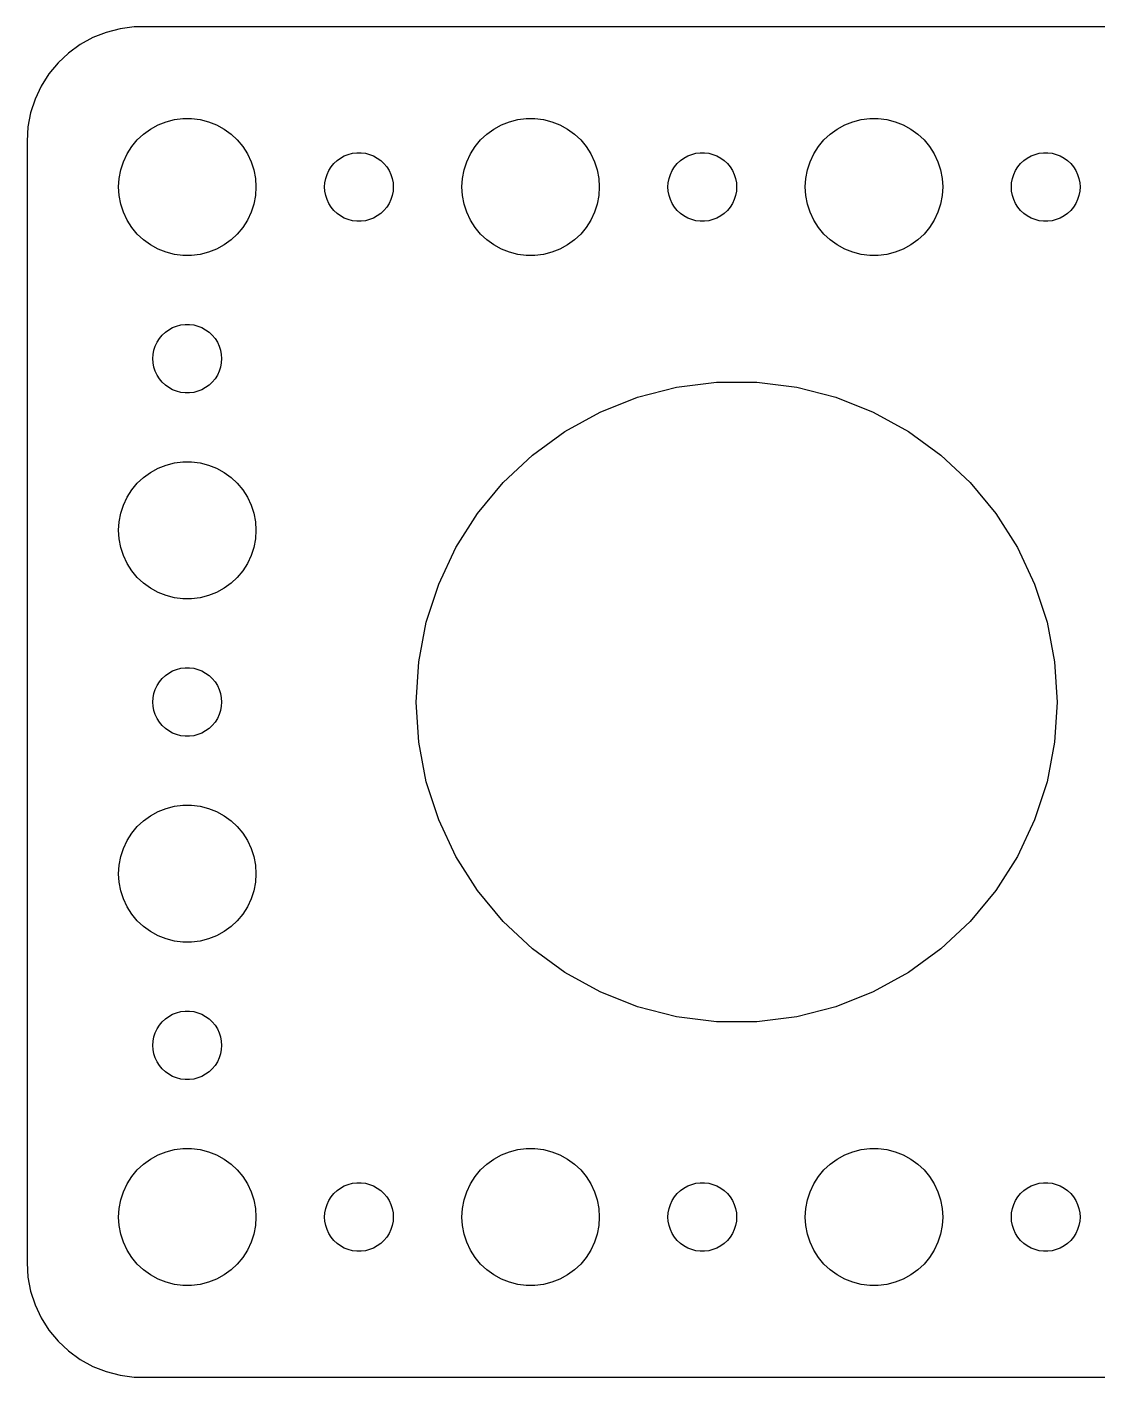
# Model space of a CAD drawing. Header units: metres. Extents: x -97 to 97, y 40 to 98.
# Drawn here: x -97 to -50.2, y 39.5 to 98.5 of the extents above; entities that cross this region are included whole.
import ezdxf

# ---------------------------------------------------------------- set-up
doc = ezdxf.new("R2010")
doc.units = ezdxf.units.M

msp = doc.modelspace()

# ---------------------------------------------------------------- linework, layer by layer
for p, q in [((-94.1289, 98.0241), (-94.6791, 97.7216)), ((-93.5451, 98.2553), (-94.1289, 98.0241)), ((-92.9369, 98.4114), (-93.5451, 98.2553)), ((-92.3139, 98.4901), (-92.9369, 98.4114)), ((92.3139, 98.4901), (-92.3139, 98.4901)), ((-95.1871, 97.3526), (-95.6448, 96.9227)), ((-94.6791, 97.7216), (-95.1871, 97.3526)), ((-95.6448, 96.9227), (-96.0451, 96.4389)), ((-96.0451, 96.4389), (-96.3815, 95.9088)), ((-96.3815, 95.9088), (-96.6489, 95.3406)), ((-96.6489, 95.3406), (-96.8429, 94.7434)), ((-96.8429, 94.7434), (-96.9606, 94.1267)), ((-90.927, 94.3532), (-90.5621, 94.4469)), ((-90.5621, 94.4469), (-90.1884, 94.4941)), ((-90.1884, 94.4941), (-89.8116, 94.4941)), ((-89.8116, 94.4941), (-89.4379, 94.4469)), ((-89.4379, 94.4469), (-89.073, 94.3532)), ((-75.927, 94.3532), (-75.5621, 94.4469)), ((-75.5621, 94.4469), (-75.1884, 94.4941)), ((-75.1884, 94.4941), (-74.8116, 94.4941)), ((-74.8116, 94.4941), (-74.4379, 94.4469)), ((-74.4379, 94.4469), (-74.073, 94.3532)), ((-60.927, 94.3532), (-60.5621, 94.4469)), ((-60.5621, 94.4469), (-60.1884, 94.4941)), ((-60.1884, 94.4941), (-59.8116, 94.4941)), ((-59.8116, 94.4941), (-59.4379, 94.4469)), ((-59.4379, 94.4469), (-59.0729, 94.3532)), ((-96.9606, 94.1267), (-97, 93.5)), ((-92.1869, 93.5536), (-91.9123, 93.8115)), ((-91.9123, 93.8115), (-91.6075, 94.033)), ((-91.6075, 94.033), (-91.2773, 94.2145)), ((-91.2773, 94.2145), (-90.927, 94.3532)), ((-89.073, 94.3532), (-88.7227, 94.2145)), ((-88.7227, 94.2145), (-88.3925, 94.033)), ((-88.3925, 94.033), (-88.0877, 93.8115)), ((-88.0877, 93.8115), (-87.8131, 93.5536)), ((-77.1869, 93.5536), (-76.9123, 93.8115)), ((-76.9123, 93.8115), (-76.6075, 94.033)), ((-76.6075, 94.033), (-76.2773, 94.2145)), ((-76.2773, 94.2145), (-75.927, 94.3532)), ((-74.073, 94.3532), (-73.7227, 94.2145)), ((-73.7227, 94.2145), (-73.3925, 94.033)), ((-73.3925, 94.033), (-73.0877, 93.8115)), ((-73.0877, 93.8115), (-72.8131, 93.5536)), ((-62.1869, 93.5536), (-61.9123, 93.8115)), ((-61.9123, 93.8115), (-61.6075, 94.033)), ((-61.6075, 94.033), (-61.2773, 94.2145)), ((-61.2773, 94.2145), (-60.927, 94.3532)), ((-59.0729, 94.3532), (-58.7227, 94.2145)), ((-58.7227, 94.2145), (-58.3925, 94.033)), ((-58.3925, 94.033), (-58.0877, 93.8115)), ((-58.0877, 93.8115), (-57.8131, 93.5536)), ((-97, 93.5), (-97, 44.5)), ((-92.6289, 92.9453), (-92.427, 93.2634)), ((-92.427, 93.2634), (-92.1869, 93.5536)), ((-87.8131, 93.5536), (-87.573, 93.2634)), ((-87.573, 93.2634), (-87.3711, 92.9453)), ((-77.6289, 92.9453), (-77.427, 93.2634)), ((-77.427, 93.2634), (-77.1869, 93.5536)), ((-72.8131, 93.5536), (-72.573, 93.2634)), ((-72.573, 93.2634), (-72.3711, 92.9453)), ((-62.6289, 92.9453), (-62.427, 93.2634)), ((-62.427, 93.2634), (-62.1869, 93.5536)), ((-57.8131, 93.5536), (-57.5729, 93.2634)), ((-57.5729, 93.2634), (-57.3711, 92.9453)), ((-92.9057, 92.2461), (-92.7893, 92.6044)), ((-92.7893, 92.6044), (-92.6289, 92.9453)), ((-87.3711, 92.9453), (-87.2107, 92.6044)), ((-87.2107, 92.6044), (-87.0943, 92.2461)), ((-83.5934, 92.5268), (-83.4561, 92.6558)), ((-83.4561, 92.6558), (-83.3037, 92.7665)), ((-83.3037, 92.7665), (-83.1387, 92.8572)), ((-83.1387, 92.8572), (-82.9635, 92.9266)), ((-82.9635, 92.9266), (-82.7811, 92.9734)), ((-82.7811, 92.9734), (-82.5942, 92.997)), ((-82.5942, 92.997), (-82.4058, 92.997)), ((-82.4058, 92.997), (-82.2189, 92.9734)), ((-82.2189, 92.9734), (-82.0365, 92.9266)), ((-82.0365, 92.9266), (-81.8613, 92.8572)), ((-81.8613, 92.8572), (-81.6963, 92.7665)), ((-81.6963, 92.7665), (-81.5439, 92.6558)), ((-81.5439, 92.6558), (-81.4065, 92.5268)), ((-77.9057, 92.2461), (-77.7893, 92.6044)), ((-77.7893, 92.6044), (-77.6289, 92.9453)), ((-72.3711, 92.9453), (-72.2107, 92.6044)), ((-72.2107, 92.6044), (-72.0943, 92.2461)), ((-68.5934, 92.5268), (-68.4561, 92.6558)), ((-68.4561, 92.6558), (-68.3037, 92.7665)), ((-68.3037, 92.7665), (-68.1387, 92.8572)), ((-68.1387, 92.8572), (-67.9635, 92.9266)), ((-67.9635, 92.9266), (-67.7811, 92.9734)), ((-67.7811, 92.9734), (-67.5942, 92.997)), ((-67.5942, 92.997), (-67.4058, 92.997)), ((-67.4058, 92.997), (-67.2189, 92.9734)), ((-67.2189, 92.9734), (-67.0365, 92.9266)), ((-67.0365, 92.9266), (-66.8613, 92.8572)), ((-66.8613, 92.8572), (-66.6963, 92.7665)), ((-66.6963, 92.7665), (-66.5439, 92.6558)), ((-66.5439, 92.6558), (-66.4065, 92.5268)), ((-62.9057, 92.2461), (-62.7893, 92.6044)), ((-62.7893, 92.6044), (-62.6289, 92.9453)), ((-57.3711, 92.9453), (-57.2107, 92.6044)), ((-57.2107, 92.6044), (-57.0942, 92.2461)), ((-53.5934, 92.5268), (-53.4561, 92.6558)), ((-53.4561, 92.6558), (-53.3037, 92.7665)), ((-53.3037, 92.7665), (-53.1387, 92.8572)), ((-53.1387, 92.8572), (-52.9635, 92.9266)), ((-52.9635, 92.9266), (-52.7811, 92.9734)), ((-52.7811, 92.9734), (-52.5942, 92.997)), ((-52.5942, 92.997), (-52.4058, 92.997)), ((-52.4058, 92.997), (-52.2189, 92.9734)), ((-52.2189, 92.9734), (-52.0365, 92.9266)), ((-52.0365, 92.9266), (-51.8613, 92.8572)), ((-51.8613, 92.8572), (-51.6963, 92.7665)), ((-51.6963, 92.7665), (-51.5439, 92.6558)), ((-51.5439, 92.6558), (-51.4065, 92.5268)), ((-92.9763, 91.876), (-92.9057, 92.2461)), ((-87.0943, 92.2461), (-87.0237, 91.876)), ((-83.9529, 91.873), (-83.8947, 92.0522)), ((-83.8947, 92.0522), (-83.8145, 92.2226)), ((-83.8145, 92.2226), (-83.7135, 92.3817)), ((-83.7135, 92.3817), (-83.5934, 92.5268)), ((-81.4065, 92.5268), (-81.2865, 92.3817)), ((-81.2865, 92.3817), (-81.1855, 92.2226)), ((-81.1855, 92.2226), (-81.1053, 92.0522)), ((-81.1053, 92.0522), (-81.0471, 91.873)), ((-77.9763, 91.876), (-77.9057, 92.2461)), ((-72.0943, 92.2461), (-72.0237, 91.876)), ((-68.9529, 91.873), (-68.8947, 92.0522)), ((-68.8947, 92.0522), (-68.8145, 92.2226)), ((-68.8145, 92.2226), (-68.7135, 92.3817)), ((-68.7135, 92.3817), (-68.5934, 92.5268)), ((-66.4065, 92.5268), (-66.2865, 92.3817)), ((-66.2865, 92.3817), (-66.1855, 92.2226)), ((-66.1855, 92.2226), (-66.1053, 92.0522)), ((-66.1053, 92.0522), (-66.0471, 91.873)), ((-62.9763, 91.876), (-62.9057, 92.2461)), ((-57.0942, 92.2461), (-57.0237, 91.876)), ((-53.9529, 91.873), (-53.8947, 92.0522)), ((-53.8947, 92.0522), (-53.8145, 92.2226)), ((-53.8145, 92.2226), (-53.7135, 92.3817)), ((-53.7135, 92.3817), (-53.5934, 92.5268)), ((-51.4065, 92.5268), (-51.2865, 92.3817)), ((-51.2865, 92.3817), (-51.1855, 92.2226)), ((-51.1855, 92.2226), (-51.1053, 92.0522)), ((-51.1053, 92.0522), (-51.0471, 91.873)), ((-93, 91.5), (-92.9763, 91.876)), ((-92.9763, 91.124), (-93, 91.5)), ((-87.0237, 91.876), (-87, 91.5)), ((-87, 91.5), (-87.0237, 91.124)), ((-84, 91.5), (-83.9882, 91.688)), ((-83.9882, 91.312), (-84, 91.5)), ((-83.9882, 91.688), (-83.9529, 91.873)), ((-81.0471, 91.873), (-81.0118, 91.688)), ((-81.0118, 91.688), (-81, 91.5)), ((-81, 91.5), (-81.0118, 91.312)), ((-78, 91.5), (-77.9763, 91.876)), ((-77.9763, 91.124), (-78, 91.5)), ((-72.0237, 91.876), (-72, 91.5)), ((-72, 91.5), (-72.0237, 91.124)), ((-69, 91.5), (-68.9882, 91.688)), ((-68.9882, 91.312), (-69, 91.5)), ((-68.9882, 91.688), (-68.9529, 91.873)), ((-66.0471, 91.873), (-66.0118, 91.688)), ((-66.0118, 91.688), (-66, 91.5)), ((-66, 91.5), (-66.0118, 91.312)), ((-63, 91.5), (-62.9763, 91.876)), ((-62.9763, 91.124), (-63, 91.5)), ((-57.0237, 91.876), (-57, 91.5)), ((-57, 91.5), (-57.0237, 91.124)), ((-54, 91.5), (-53.9882, 91.688)), ((-53.9882, 91.312), (-54, 91.5)), ((-53.9882, 91.688), (-53.9529, 91.873)), ((-51.0471, 91.873), (-51.0118, 91.688)), ((-51.0118, 91.688), (-51, 91.5)), ((-51, 91.5), (-51.0118, 91.312)), ((-92.9057, 90.7539), (-92.9763, 91.124)), ((-87.0237, 91.124), (-87.0943, 90.7539)), ((-83.9529, 91.127), (-83.9882, 91.312)), ((-83.8947, 90.9478), (-83.9529, 91.127)), ((-83.8145, 90.7774), (-83.8947, 90.9478)), ((-81.1053, 90.9478), (-81.1855, 90.7774)), ((-81.0471, 91.127), (-81.1053, 90.9478)), ((-81.0118, 91.312), (-81.0471, 91.127)), ((-77.9057, 90.7539), (-77.9763, 91.124)), ((-72.0237, 91.124), (-72.0943, 90.7539)), ((-68.9529, 91.127), (-68.9882, 91.312)), ((-68.8947, 90.9478), (-68.9529, 91.127)), ((-68.8145, 90.7774), (-68.8947, 90.9478)), ((-66.1053, 90.9478), (-66.1855, 90.7774)), ((-66.0471, 91.127), (-66.1053, 90.9478)), ((-66.0118, 91.312), (-66.0471, 91.127)), ((-62.9057, 90.7539), (-62.9763, 91.124)), ((-57.0237, 91.124), (-57.0942, 90.7539)), ((-53.9529, 91.127), (-53.9882, 91.312)), ((-53.8947, 90.9478), (-53.9529, 91.127)), ((-53.8145, 90.7774), (-53.8947, 90.9478)), ((-51.1053, 90.9478), (-51.1855, 90.7774)), ((-51.0471, 91.127), (-51.1053, 90.9478)), ((-51.0118, 91.312), (-51.0471, 91.127)), ((-92.7893, 90.3956), (-92.9057, 90.7539)), ((-92.6289, 90.0547), (-92.7893, 90.3956)), ((-87.2107, 90.3956), (-87.3711, 90.0547)), ((-87.0943, 90.7539), (-87.2107, 90.3956)), ((-83.7135, 90.6183), (-83.8145, 90.7774)), ((-83.5934, 90.4732), (-83.7135, 90.6183)), ((-83.4561, 90.3442), (-83.5934, 90.4732)), ((-83.3037, 90.2335), (-83.4561, 90.3442)), ((-81.5439, 90.3442), (-81.6963, 90.2335)), ((-81.4065, 90.4732), (-81.5439, 90.3442)), ((-81.2865, 90.6183), (-81.4065, 90.4732)), ((-81.1855, 90.7774), (-81.2865, 90.6183)), ((-77.7893, 90.3956), (-77.9057, 90.7539)), ((-77.6289, 90.0547), (-77.7893, 90.3956)), ((-72.2107, 90.3956), (-72.3711, 90.0547)), ((-72.0943, 90.7539), (-72.2107, 90.3956)), ((-68.7135, 90.6183), (-68.8145, 90.7774)), ((-68.5934, 90.4732), (-68.7135, 90.6183)), ((-68.4561, 90.3442), (-68.5934, 90.4732)), ((-68.3037, 90.2335), (-68.4561, 90.3442)), ((-66.5439, 90.3442), (-66.6963, 90.2335)), ((-66.4065, 90.4732), (-66.5439, 90.3442)), ((-66.2865, 90.6183), (-66.4065, 90.4732)), ((-66.1855, 90.7774), (-66.2865, 90.6183)), ((-62.7893, 90.3956), (-62.9057, 90.7539)), ((-62.6289, 90.0547), (-62.7893, 90.3956)), ((-57.2107, 90.3956), (-57.3711, 90.0547)), ((-57.0942, 90.7539), (-57.2107, 90.3956)), ((-53.7135, 90.6183), (-53.8145, 90.7774)), ((-53.5934, 90.4732), (-53.7135, 90.6183)), ((-53.4561, 90.3442), (-53.5934, 90.4732)), ((-53.3037, 90.2335), (-53.4561, 90.3442)), ((-51.5439, 90.3442), (-51.6963, 90.2335)), ((-51.4065, 90.4732), (-51.5439, 90.3442)), ((-51.2865, 90.6183), (-51.4065, 90.4732)), ((-51.1855, 90.7774), (-51.2865, 90.6183)), ((-92.427, 89.7366), (-92.6289, 90.0547)), ((-92.1869, 89.4464), (-92.427, 89.7366)), ((-87.573, 89.7366), (-87.8131, 89.4464)), ((-87.3711, 90.0547), (-87.573, 89.7366)), ((-83.1387, 90.1427), (-83.3037, 90.2335)), ((-82.9635, 90.0734), (-83.1387, 90.1427)), ((-82.7811, 90.0266), (-82.9635, 90.0734)), ((-82.5942, 90.003), (-82.7811, 90.0266)), ((-82.4058, 90.003), (-82.5942, 90.003)), ((-82.2189, 90.0266), (-82.4058, 90.003)), ((-82.0365, 90.0734), (-82.2189, 90.0266)), ((-81.8613, 90.1427), (-82.0365, 90.0734)), ((-81.6963, 90.2335), (-81.8613, 90.1427)), ((-77.427, 89.7366), (-77.6289, 90.0547)), ((-77.1869, 89.4464), (-77.427, 89.7366)), ((-72.573, 89.7366), (-72.8131, 89.4464)), ((-72.3711, 90.0547), (-72.573, 89.7366)), ((-68.1387, 90.1427), (-68.3037, 90.2335)), ((-67.9635, 90.0734), (-68.1387, 90.1427)), ((-67.7811, 90.0266), (-67.9635, 90.0734)), ((-67.5942, 90.003), (-67.7811, 90.0266)), ((-67.4058, 90.003), (-67.5942, 90.003)), ((-67.2189, 90.0266), (-67.4058, 90.003)), ((-67.0365, 90.0734), (-67.2189, 90.0266)), ((-66.8613, 90.1427), (-67.0365, 90.0734)), ((-66.6963, 90.2335), (-66.8613, 90.1427)), ((-62.427, 89.7366), (-62.6289, 90.0547)), ((-62.1869, 89.4464), (-62.427, 89.7366)), ((-57.5729, 89.7366), (-57.8131, 89.4464)), ((-57.3711, 90.0547), (-57.5729, 89.7366)), ((-53.1387, 90.1427), (-53.3037, 90.2335)), ((-52.9635, 90.0734), (-53.1387, 90.1427)), ((-52.7811, 90.0266), (-52.9635, 90.0734)), ((-52.5942, 90.003), (-52.7811, 90.0266)), ((-52.4058, 90.003), (-52.5942, 90.003)), ((-52.2189, 90.0266), (-52.4058, 90.003)), ((-52.0365, 90.0734), (-52.2189, 90.0266)), ((-51.8613, 90.1427), (-52.0365, 90.0734)), ((-51.6963, 90.2335), (-51.8613, 90.1427)), ((-91.9123, 89.1884), (-92.1869, 89.4464)), ((-91.6075, 88.967), (-91.9123, 89.1884)), ((-88.0877, 89.1884), (-88.3925, 88.967)), ((-87.8131, 89.4464), (-88.0877, 89.1884)), ((-76.9123, 89.1884), (-77.1869, 89.4464)), ((-76.6075, 88.967), (-76.9123, 89.1884)), ((-73.0877, 89.1884), (-73.3925, 88.967)), ((-72.8131, 89.4464), (-73.0877, 89.1884)), ((-61.9123, 89.1884), (-62.1869, 89.4464)), ((-61.6075, 88.967), (-61.9123, 89.1884)), ((-58.0877, 89.1884), (-58.3925, 88.967)), ((-57.8131, 89.4464), (-58.0877, 89.1884)), ((-91.2773, 88.7855), (-91.6075, 88.967)), ((-90.927, 88.6468), (-91.2773, 88.7855)), ((-90.5621, 88.5531), (-90.927, 88.6468)), ((-90.1884, 88.5059), (-90.5621, 88.5531)), ((-89.8116, 88.5059), (-90.1884, 88.5059)), ((-89.4379, 88.5531), (-89.8116, 88.5059)), ((-89.073, 88.6468), (-89.4379, 88.5531)), ((-88.7227, 88.7855), (-89.073, 88.6468)), ((-88.3925, 88.967), (-88.7227, 88.7855)), ((-76.2773, 88.7855), (-76.6075, 88.967)), ((-75.927, 88.6468), (-76.2773, 88.7855)), ((-75.5621, 88.5531), (-75.927, 88.6468)), ((-75.1884, 88.5059), (-75.5621, 88.5531)), ((-74.8116, 88.5059), (-75.1884, 88.5059)), ((-74.4379, 88.5531), (-74.8116, 88.5059)), ((-74.073, 88.6468), (-74.4379, 88.5531)), ((-73.7227, 88.7855), (-74.073, 88.6468)), ((-73.3925, 88.967), (-73.7227, 88.7855)), ((-61.2773, 88.7855), (-61.6075, 88.967)), ((-60.927, 88.6468), (-61.2773, 88.7855)), ((-60.5621, 88.5531), (-60.927, 88.6468)), ((-60.1884, 88.5059), (-60.5621, 88.5531)), ((-59.8116, 88.5059), (-60.1884, 88.5059)), ((-59.4379, 88.5531), (-59.8116, 88.5059)), ((-59.0729, 88.6468), (-59.4379, 88.5531)), ((-58.7227, 88.7855), (-59.0729, 88.6468)), ((-58.3925, 88.967), (-58.7227, 88.7855)), ((-91.2135, 84.8817), (-91.0934, 85.0268)), ((-91.0934, 85.0268), (-90.9561, 85.1558)), ((-90.9561, 85.1558), (-90.8037, 85.2665)), ((-90.8037, 85.2665), (-90.6387, 85.3572)), ((-90.6387, 85.3572), (-90.4635, 85.4266)), ((-90.4635, 85.4266), (-90.2811, 85.4734)), ((-90.2811, 85.4734), (-90.0942, 85.497)), ((-90.0942, 85.497), (-89.9058, 85.497)), ((-89.9058, 85.497), (-89.7189, 85.4734)), ((-89.7189, 85.4734), (-89.5365, 85.4266)), ((-89.5365, 85.4266), (-89.3613, 85.3572)), ((-89.3613, 85.3572), (-89.1963, 85.2665)), ((-89.1963, 85.2665), (-89.0439, 85.1558)), ((-89.0439, 85.1558), (-88.9065, 85.0268)), ((-88.9065, 85.0268), (-88.7865, 84.8817)), ((-91.4882, 84.188), (-91.4529, 84.373)), ((-91.4529, 84.373), (-91.3947, 84.5522)), ((-91.3947, 84.5522), (-91.3145, 84.7226)), ((-91.3145, 84.7226), (-91.2135, 84.8817)), ((-88.7865, 84.8817), (-88.6855, 84.7226)), ((-88.6855, 84.7226), (-88.6053, 84.5522)), ((-88.6053, 84.5522), (-88.5471, 84.373)), ((-88.5471, 84.373), (-88.5118, 84.188)), ((-91.5, 84), (-91.4882, 84.188)), ((-91.4882, 83.812), (-91.5, 84)), ((-91.4529, 83.627), (-91.4882, 83.812)), ((-88.5118, 83.812), (-88.5471, 83.627)), ((-88.5118, 84.188), (-88.5, 84)), ((-88.5, 84), (-88.5118, 83.812)), ((-91.3947, 83.4478), (-91.4529, 83.627)), ((-91.3145, 83.2774), (-91.3947, 83.4478)), ((-91.2135, 83.1183), (-91.3145, 83.2774)), ((-88.6855, 83.2774), (-88.7865, 83.1183)), ((-88.6053, 83.4478), (-88.6855, 83.2774)), ((-88.5471, 83.627), (-88.6053, 83.4478)), ((-91.0934, 82.9732), (-91.2135, 83.1183)), ((-90.9561, 82.8442), (-91.0934, 82.9732)), ((-90.8037, 82.7335), (-90.9561, 82.8442)), ((-90.6387, 82.6427), (-90.8037, 82.7335)), ((-90.4635, 82.5734), (-90.6387, 82.6427)), ((-90.2811, 82.5266), (-90.4635, 82.5734)), ((-89.5365, 82.5734), (-89.7189, 82.5266)), ((-89.3613, 82.6427), (-89.5365, 82.5734)), ((-89.1963, 82.7335), (-89.3613, 82.6427)), ((-89.0439, 82.8442), (-89.1963, 82.7335)), ((-88.9065, 82.9732), (-89.0439, 82.8442)), ((-88.7865, 83.1183), (-88.9065, 82.9732)), ((-70.3262, 82.3148), (-68.6233, 82.752)), ((-68.6233, 82.752), (-66.8791, 82.9724)), ((-66.8791, 82.9724), (-65.1209, 82.9724)), ((-65.1209, 82.9724), (-63.3767, 82.752)), ((-63.3767, 82.752), (-61.6738, 82.3148)), ((-90.0942, 82.5029), (-90.2811, 82.5266)), ((-89.9058, 82.5029), (-90.0942, 82.5029)), ((-89.7189, 82.5266), (-89.9058, 82.5029)), ((-71.9609, 81.6676), (-70.3262, 82.3148)), ((-61.6738, 82.3148), (-60.0391, 81.6676)), ((-73.5016, 80.8206), (-71.9609, 81.6676)), ((-60.0391, 81.6676), (-58.4984, 80.8206)), ((-74.9239, 79.7872), (-73.5016, 80.8206)), ((-58.4984, 80.8206), (-57.0761, 79.7872)), ((-76.2056, 78.5836), (-74.9239, 79.7872)), ((-57.0761, 79.7872), (-55.7944, 78.5836)), ((-91.6075, 79.033), (-91.2773, 79.2145)), ((-91.2773, 79.2145), (-90.927, 79.3532)), ((-90.927, 79.3532), (-90.5621, 79.4469)), ((-90.5621, 79.4469), (-90.1884, 79.4941)), ((-90.1884, 79.4941), (-89.8116, 79.4941)), ((-89.8116, 79.4941), (-89.4379, 79.4469)), ((-89.4379, 79.4469), (-89.073, 79.3532)), ((-89.073, 79.3532), (-88.7227, 79.2145)), ((-88.7227, 79.2145), (-88.3925, 79.033)), ((-92.427, 78.2634), (-92.1869, 78.5536)), ((-92.1869, 78.5536), (-91.9123, 78.8115)), ((-91.9123, 78.8115), (-91.6075, 79.033)), ((-88.3925, 79.033), (-88.0877, 78.8115)), ((-88.0877, 78.8115), (-87.8131, 78.5536)), ((-87.8131, 78.5536), (-87.573, 78.2634)), ((-77.3262, 77.229), (-76.2056, 78.5836)), ((-55.7944, 78.5836), (-54.6738, 77.229)), ((-92.7893, 77.6044), (-92.6289, 77.9453)), ((-92.6289, 77.9453), (-92.427, 78.2634)), ((-87.573, 78.2634), (-87.3711, 77.9453)), ((-87.3711, 77.9453), (-87.2107, 77.6044)), ((-92.9057, 77.2461), (-92.7893, 77.6044)), ((-87.2107, 77.6044), (-87.0943, 77.2461)), ((-93, 76.5), (-92.9763, 76.876)), ((-92.9763, 76.876), (-92.9057, 77.2461)), ((-87.0943, 77.2461), (-87.0237, 76.876)), ((-87.0237, 76.876), (-87, 76.5)), ((-78.2683, 75.7445), (-77.3262, 77.229)), ((-54.6738, 77.229), (-53.7317, 75.7445)), ((-92.9763, 76.124), (-93, 76.5)), ((-92.9057, 75.7539), (-92.9763, 76.124)), ((-87.0237, 76.124), (-87.0943, 75.7539)), ((-87, 76.5), (-87.0237, 76.124)), ((-92.7893, 75.3956), (-92.9057, 75.7539)), ((-87.0943, 75.7539), (-87.2107, 75.3956)), ((-79.0169, 74.1537), (-78.2683, 75.7445)), ((-53.7317, 75.7445), (-52.9831, 74.1537)), ((-92.6289, 75.0547), (-92.7893, 75.3956)), ((-92.427, 74.7366), (-92.6289, 75.0547)), ((-87.3711, 75.0547), (-87.573, 74.7366)), ((-87.2107, 75.3956), (-87.3711, 75.0547)), ((-92.1869, 74.4464), (-92.427, 74.7366)), ((-91.9123, 74.1884), (-92.1869, 74.4464)), ((-87.8131, 74.4464), (-88.0877, 74.1884)), ((-87.573, 74.7366), (-87.8131, 74.4464)), ((-91.6075, 73.967), (-91.9123, 74.1884)), ((-91.2773, 73.7855), (-91.6075, 73.967)), ((-90.927, 73.6468), (-91.2773, 73.7855)), ((-88.7227, 73.7855), (-89.073, 73.6468)), ((-88.3925, 73.967), (-88.7227, 73.7855)), ((-88.0877, 74.1884), (-88.3925, 73.967)), ((-79.5602, 72.4816), (-79.0169, 74.1537)), ((-52.9831, 74.1537), (-52.4398, 72.4816)), ((-90.5621, 73.5531), (-90.927, 73.6468)), ((-90.1884, 73.5059), (-90.5621, 73.5531)), ((-89.8116, 73.5059), (-90.1884, 73.5059)), ((-89.4379, 73.5531), (-89.8116, 73.5059)), ((-89.073, 73.6468), (-89.4379, 73.5531)), ((-79.8896, 70.7547), (-79.5602, 72.4816)), ((-52.4398, 72.4816), (-52.1104, 70.7547)), ((-90.9561, 70.1558), (-90.8037, 70.2665)), ((-90.8037, 70.2665), (-90.6387, 70.3572)), ((-90.6387, 70.3572), (-90.4635, 70.4266)), ((-90.4635, 70.4266), (-90.2811, 70.4734)), ((-90.2811, 70.4734), (-90.0942, 70.497)), ((-90.0942, 70.497), (-89.9058, 70.497)), ((-89.9058, 70.497), (-89.7189, 70.4734)), ((-89.7189, 70.4734), (-89.5365, 70.4266)), ((-89.5365, 70.4266), (-89.3613, 70.3572)), ((-89.3613, 70.3572), (-89.1963, 70.2665)), ((-89.1963, 70.2665), (-89.0439, 70.1558)), ((-80, 69), (-79.8896, 70.7547)), ((-52.1104, 70.7547), (-52, 69)), ((-91.3947, 69.5522), (-91.3145, 69.7226)), ((-91.3145, 69.7226), (-91.2135, 69.8817)), ((-91.2135, 69.8817), (-91.0934, 70.0268)), ((-91.0934, 70.0268), (-90.9561, 70.1558)), ((-89.0439, 70.1558), (-88.9065, 70.0268)), ((-88.9065, 70.0268), (-88.7865, 69.8817)), ((-88.7865, 69.8817), (-88.6855, 69.7226)), ((-88.6855, 69.7226), (-88.6053, 69.5522)), ((-91.5, 69), (-91.4882, 69.188)), ((-91.4882, 69.188), (-91.4529, 69.373)), ((-91.4529, 69.373), (-91.3947, 69.5522)), ((-88.6053, 69.5522), (-88.5471, 69.373)), ((-88.5471, 69.373), (-88.5118, 69.188)), ((-88.5118, 69.188), (-88.5, 69)), ((-91.4882, 68.812), (-91.5, 69)), ((-91.4529, 68.627), (-91.4882, 68.812)), ((-91.3947, 68.4478), (-91.4529, 68.627)), ((-91.3145, 68.2774), (-91.3947, 68.4478)), ((-88.6053, 68.4478), (-88.6855, 68.2774)), ((-88.5471, 68.627), (-88.6053, 68.4478)), ((-88.5118, 68.812), (-88.5471, 68.627)), ((-88.5, 69), (-88.5118, 68.812)), ((-79.8896, 67.2453), (-80, 69)), ((-52, 69), (-52.1104, 67.2453)), ((-91.2135, 68.1183), (-91.3145, 68.2774)), ((-91.0934, 67.9732), (-91.2135, 68.1183)), ((-90.9561, 67.8442), (-91.0934, 67.9732)), ((-90.8037, 67.7335), (-90.9561, 67.8442)), ((-89.0439, 67.8442), (-89.1963, 67.7335)), ((-88.9065, 67.9732), (-89.0439, 67.8442)), ((-88.7865, 68.1183), (-88.9065, 67.9732)), ((-88.6855, 68.2774), (-88.7865, 68.1183)), ((-90.6387, 67.6428), (-90.8037, 67.7335)), ((-90.4635, 67.5734), (-90.6387, 67.6428)), ((-90.2811, 67.5266), (-90.4635, 67.5734)), ((-90.0942, 67.503), (-90.2811, 67.5266)), ((-89.9058, 67.503), (-90.0942, 67.503)), ((-89.7189, 67.5266), (-89.9058, 67.503)), ((-89.5365, 67.5734), (-89.7189, 67.5266)), ((-89.3613, 67.6428), (-89.5365, 67.5734)), ((-89.1963, 67.7335), (-89.3613, 67.6428)), ((-79.5602, 65.5184), (-79.8896, 67.2453)), ((-52.1104, 67.2453), (-52.4398, 65.5184)), ((-79.0169, 63.8463), (-79.5602, 65.5184)), ((-52.4398, 65.5184), (-52.9831, 63.8463)), ((-91.2773, 64.2145), (-90.927, 64.3532)), ((-90.927, 64.3532), (-90.5621, 64.4469)), ((-90.5621, 64.4469), (-90.1884, 64.4941)), ((-90.1884, 64.4941), (-89.8116, 64.4941)), ((-89.8116, 64.4941), (-89.4379, 64.4469)), ((-89.4379, 64.4469), (-89.073, 64.3532)), ((-89.073, 64.3532), (-88.7227, 64.2145)), ((-92.1869, 63.5536), (-91.9123, 63.8116)), ((-91.9123, 63.8116), (-91.6075, 64.033)), ((-91.6075, 64.033), (-91.2773, 64.2145)), ((-88.7227, 64.2145), (-88.3925, 64.033)), ((-88.3925, 64.033), (-88.0877, 63.8116)), ((-88.0877, 63.8116), (-87.8131, 63.5536)), ((-78.2683, 62.2555), (-79.0169, 63.8463)), ((-52.9831, 63.8463), (-53.7317, 62.2555)), ((-92.6289, 62.9453), (-92.427, 63.2634)), ((-92.427, 63.2634), (-92.1869, 63.5536)), ((-87.8131, 63.5536), (-87.573, 63.2634)), ((-87.573, 63.2634), (-87.3711, 62.9453)), ((-92.9057, 62.2461), (-92.7893, 62.6044)), ((-92.7893, 62.6044), (-92.6289, 62.9453)), ((-87.3711, 62.9453), (-87.2107, 62.6044)), ((-87.2107, 62.6044), (-87.0943, 62.2461)), ((-92.9763, 61.876), (-92.9057, 62.2461)), ((-87.0943, 62.2461), (-87.0237, 61.876)), ((-77.3262, 60.771), (-78.2683, 62.2555)), ((-53.7317, 62.2555), (-54.6738, 60.771)), ((-93, 61.5), (-92.9763, 61.876)), ((-92.9763, 61.124), (-93, 61.5)), ((-87.0237, 61.876), (-87, 61.5)), ((-87, 61.5), (-87.0237, 61.124)), ((-92.9057, 60.7539), (-92.9763, 61.124)), ((-92.7893, 60.3956), (-92.9057, 60.7539)), ((-87.0943, 60.7539), (-87.2107, 60.3956)), ((-87.0237, 61.124), (-87.0943, 60.7539)), ((-76.2056, 59.4164), (-77.3262, 60.771)), ((-54.6738, 60.771), (-55.7944, 59.4164)), ((-92.6289, 60.0547), (-92.7893, 60.3956)), ((-87.2107, 60.3956), (-87.3711, 60.0547)), ((-92.427, 59.7366), (-92.6289, 60.0547)), ((-92.1869, 59.4464), (-92.427, 59.7366)), ((-87.573, 59.7366), (-87.8131, 59.4464)), ((-87.3711, 60.0547), (-87.573, 59.7366)), ((-91.9123, 59.1885), (-92.1869, 59.4464)), ((-91.6075, 58.967), (-91.9123, 59.1885)), ((-88.0877, 59.1885), (-88.3925, 58.967)), ((-87.8131, 59.4464), (-88.0877, 59.1885)), ((-74.9239, 58.2128), (-76.2056, 59.4164)), ((-55.7944, 59.4164), (-57.0761, 58.2128)), ((-91.2773, 58.7855), (-91.6075, 58.967)), ((-90.927, 58.6468), (-91.2773, 58.7855)), ((-90.5621, 58.5531), (-90.927, 58.6468)), ((-90.1884, 58.5059), (-90.5621, 58.5531)), ((-89.8116, 58.5059), (-90.1884, 58.5059)), ((-89.4379, 58.5531), (-89.8116, 58.5059)), ((-89.073, 58.6468), (-89.4379, 58.5531)), ((-88.7227, 58.7855), (-89.073, 58.6468)), ((-88.3925, 58.967), (-88.7227, 58.7855)), ((-73.5016, 57.1794), (-74.9239, 58.2128)), ((-57.0761, 58.2128), (-58.4984, 57.1794)), ((-71.9609, 56.3324), (-73.5016, 57.1794)), ((-58.4984, 57.1794), (-60.0391, 56.3324)), ((-70.3262, 55.6852), (-71.9609, 56.3324)), ((-60.0391, 56.3324), (-61.6738, 55.6852)), ((-90.4635, 55.4266), (-90.2811, 55.4734)), ((-90.2811, 55.4734), (-90.0942, 55.4971)), ((-90.0942, 55.4971), (-89.9058, 55.4971)), ((-89.9058, 55.4971), (-89.7189, 55.4734)), ((-89.7189, 55.4734), (-89.5365, 55.4266)), ((-68.6233, 55.248), (-70.3262, 55.6852)), ((-61.6738, 55.6852), (-63.3767, 55.248)), ((-91.3145, 54.7226), (-91.2135, 54.8817)), ((-91.2135, 54.8817), (-91.0934, 55.0268)), ((-91.0934, 55.0268), (-90.9561, 55.1558)), ((-90.9561, 55.1558), (-90.8037, 55.2665)), ((-90.8037, 55.2665), (-90.6387, 55.3573)), ((-90.6387, 55.3573), (-90.4635, 55.4266)), ((-89.5365, 55.4266), (-89.3613, 55.3573)), ((-89.3613, 55.3573), (-89.1963, 55.2665)), ((-89.1963, 55.2665), (-89.0439, 55.1558)), ((-89.0439, 55.1558), (-88.9065, 55.0268)), ((-88.9065, 55.0268), (-88.7865, 54.8817)), ((-88.7865, 54.8817), (-88.6855, 54.7226)), ((-66.8791, 55.0276), (-68.6233, 55.248)), ((-65.1209, 55.0276), (-66.8791, 55.0276)), ((-63.3767, 55.248), (-65.1209, 55.0276)), ((-91.4882, 54.188), (-91.4529, 54.373)), ((-91.4529, 54.373), (-91.3947, 54.5522)), ((-91.3947, 54.5522), (-91.3145, 54.7226)), ((-88.6855, 54.7226), (-88.6053, 54.5522)), ((-88.6053, 54.5522), (-88.5471, 54.373)), ((-88.5471, 54.373), (-88.5118, 54.188)), ((-91.5, 54), (-91.4882, 54.188)), ((-91.4882, 53.812), (-91.5, 54)), ((-91.4529, 53.627), (-91.4882, 53.812)), ((-88.5118, 53.812), (-88.5471, 53.627)), ((-88.5118, 54.188), (-88.5, 54)), ((-88.5, 54), (-88.5118, 53.812)), ((-91.3947, 53.4478), (-91.4529, 53.627)), ((-91.3145, 53.2774), (-91.3947, 53.4478)), ((-91.2135, 53.1183), (-91.3145, 53.2774)), ((-91.0934, 52.9732), (-91.2135, 53.1183)), ((-88.7865, 53.1183), (-88.9065, 52.9732)), ((-88.6855, 53.2774), (-88.7865, 53.1183)), ((-88.6053, 53.4478), (-88.6855, 53.2774)), ((-88.5471, 53.627), (-88.6053, 53.4478)), ((-90.9561, 52.8442), (-91.0934, 52.9732)), ((-90.8037, 52.7335), (-90.9561, 52.8442)), ((-90.6387, 52.6428), (-90.8037, 52.7335)), ((-90.4635, 52.5734), (-90.6387, 52.6428)), ((-90.2811, 52.5266), (-90.4635, 52.5734)), ((-90.0942, 52.503), (-90.2811, 52.5266)), ((-89.9058, 52.503), (-90.0942, 52.503)), ((-89.7189, 52.5266), (-89.9058, 52.503)), ((-89.5365, 52.5734), (-89.7189, 52.5266)), ((-89.3613, 52.6428), (-89.5365, 52.5734)), ((-89.1963, 52.7335), (-89.3613, 52.6428)), ((-89.0439, 52.8442), (-89.1963, 52.7335)), ((-88.9065, 52.9732), (-89.0439, 52.8442)), ((-91.9123, 48.8116), (-91.6075, 49.033)), ((-91.6075, 49.033), (-91.2773, 49.2145)), ((-91.2773, 49.2145), (-90.927, 49.3532)), ((-90.927, 49.3532), (-90.5621, 49.4469)), ((-90.5621, 49.4469), (-90.1884, 49.4941)), ((-90.1884, 49.4941), (-89.8116, 49.4941)), ((-89.8116, 49.4941), (-89.4379, 49.4469)), ((-89.4379, 49.4469), (-89.073, 49.3532)), ((-89.073, 49.3532), (-88.7227, 49.2145)), ((-88.7227, 49.2145), (-88.3925, 49.033)), ((-88.3925, 49.033), (-88.0877, 48.8116)), ((-76.9123, 48.8116), (-76.6075, 49.033)), ((-76.6075, 49.033), (-76.2773, 49.2145)), ((-76.2773, 49.2145), (-75.927, 49.3532)), ((-75.927, 49.3532), (-75.5621, 49.4469)), ((-75.5621, 49.4469), (-75.1884, 49.4941)), ((-75.1884, 49.4941), (-74.8116, 49.4941)), ((-74.8116, 49.4941), (-74.4379, 49.4469)), ((-74.4379, 49.4469), (-74.073, 49.3532)), ((-74.073, 49.3532), (-73.7227, 49.2145)), ((-73.7227, 49.2145), (-73.3925, 49.033)), ((-73.3925, 49.033), (-73.0877, 48.8116)), ((-61.9123, 48.8116), (-61.6075, 49.033)), ((-61.6075, 49.033), (-61.2773, 49.2145)), ((-61.2773, 49.2145), (-60.927, 49.3532)), ((-60.927, 49.3532), (-60.5621, 49.4469)), ((-60.5621, 49.4469), (-60.1884, 49.4941)), ((-60.1884, 49.4941), (-59.8116, 49.4941)), ((-59.8116, 49.4941), (-59.4379, 49.4469)), ((-59.4379, 49.4469), (-59.0729, 49.3532)), ((-59.0729, 49.3532), (-58.7227, 49.2145)), ((-58.7227, 49.2145), (-58.3925, 49.033)), ((-58.3925, 49.033), (-58.0877, 48.8116)), ((-92.427, 48.2634), (-92.1869, 48.5536)), ((-92.1869, 48.5536), (-91.9123, 48.8116)), ((-88.0877, 48.8116), (-87.8131, 48.5536)), ((-87.8131, 48.5536), (-87.573, 48.2634)), ((-77.427, 48.2634), (-77.1869, 48.5536)), ((-77.1869, 48.5536), (-76.9123, 48.8116)), ((-73.0877, 48.8116), (-72.8131, 48.5536)), ((-72.8131, 48.5536), (-72.573, 48.2634)), ((-62.427, 48.2634), (-62.1869, 48.5536)), ((-62.1869, 48.5536), (-61.9123, 48.8116)), ((-58.0877, 48.8116), (-57.8131, 48.5536)), ((-57.8131, 48.5536), (-57.5729, 48.2634)), ((-92.7893, 47.6044), (-92.6289, 47.9453)), ((-92.6289, 47.9453), (-92.427, 48.2634)), ((-87.573, 48.2634), (-87.3711, 47.9453)), ((-87.3711, 47.9453), (-87.2107, 47.6044)), ((-83.3037, 47.7665), (-83.1387, 47.8573)), ((-83.1387, 47.8573), (-82.9635, 47.9266)), ((-82.9635, 47.9266), (-82.7811, 47.9734)), ((-82.7811, 47.9734), (-82.5942, 47.997)), ((-82.5942, 47.997), (-82.4058, 47.997)), ((-82.4058, 47.997), (-82.2189, 47.9734)), ((-82.2189, 47.9734), (-82.0365, 47.9266)), ((-82.0365, 47.9266), (-81.8613, 47.8573)), ((-81.8613, 47.8573), (-81.6963, 47.7665)), ((-77.7893, 47.6044), (-77.6289, 47.9453)), ((-77.6289, 47.9453), (-77.427, 48.2634)), ((-72.573, 48.2634), (-72.3711, 47.9453)), ((-72.3711, 47.9453), (-72.2107, 47.6044)), ((-68.3037, 47.7665), (-68.1387, 47.8573)), ((-68.1387, 47.8573), (-67.9635, 47.9266)), ((-67.9635, 47.9266), (-67.7811, 47.9734)), ((-67.7811, 47.9734), (-67.5942, 47.997)), ((-67.5942, 47.997), (-67.4058, 47.997)), ((-67.4058, 47.997), (-67.2189, 47.9734)), ((-67.2189, 47.9734), (-67.0365, 47.9266)), ((-67.0365, 47.9266), (-66.8613, 47.8573)), ((-66.8613, 47.8573), (-66.6963, 47.7665)), ((-62.7893, 47.6044), (-62.6289, 47.9453)), ((-62.6289, 47.9453), (-62.427, 48.2634)), ((-57.5729, 48.2634), (-57.3711, 47.9453)), ((-57.3711, 47.9453), (-57.2107, 47.6044)), ((-53.3037, 47.7665), (-53.1387, 47.8573)), ((-53.1387, 47.8573), (-52.9635, 47.9266)), ((-52.9635, 47.9266), (-52.7811, 47.9734)), ((-52.7811, 47.9734), (-52.5942, 47.997)), ((-52.5942, 47.997), (-52.4058, 47.997)), ((-52.4058, 47.997), (-52.2189, 47.9734)), ((-52.2189, 47.9734), (-52.0365, 47.9266)), ((-52.0365, 47.9266), (-51.8613, 47.8573)), ((-51.8613, 47.8573), (-51.6963, 47.7665)), ((-92.9763, 46.876), (-92.9057, 47.2461)), ((-92.9057, 47.2461), (-92.7893, 47.6044)), ((-87.2107, 47.6044), (-87.0943, 47.2461)), ((-87.0943, 47.2461), (-87.0237, 46.876)), ((-83.8947, 47.0522), (-83.8145, 47.2226)), ((-83.8145, 47.2226), (-83.7135, 47.3817)), ((-83.7135, 47.3817), (-83.5934, 47.5268)), ((-83.5934, 47.5268), (-83.4561, 47.6558)), ((-83.4561, 47.6558), (-83.3037, 47.7665)), ((-81.6963, 47.7665), (-81.5439, 47.6558)), ((-81.5439, 47.6558), (-81.4065, 47.5268)), ((-81.4065, 47.5268), (-81.2865, 47.3817)), ((-81.2865, 47.3817), (-81.1855, 47.2226)), ((-81.1855, 47.2226), (-81.1053, 47.0522)), ((-77.9763, 46.876), (-77.9057, 47.2461)), ((-77.9057, 47.2461), (-77.7893, 47.6044)), ((-72.2107, 47.6044), (-72.0943, 47.2461)), ((-72.0943, 47.2461), (-72.0237, 46.876)), ((-68.8947, 47.0522), (-68.8145, 47.2226)), ((-68.8145, 47.2226), (-68.7135, 47.3817)), ((-68.7135, 47.3817), (-68.5934, 47.5268)), ((-68.5934, 47.5268), (-68.4561, 47.6558)), ((-68.4561, 47.6558), (-68.3037, 47.7665)), ((-66.6963, 47.7665), (-66.5439, 47.6558)), ((-66.5439, 47.6558), (-66.4065, 47.5268)), ((-66.4065, 47.5268), (-66.2865, 47.3817)), ((-66.2865, 47.3817), (-66.1855, 47.2226)), ((-66.1855, 47.2226), (-66.1053, 47.0522)), ((-62.9763, 46.876), (-62.9057, 47.2461)), ((-62.9057, 47.2461), (-62.7893, 47.6044)), ((-57.2107, 47.6044), (-57.0942, 47.2461)), ((-57.0942, 47.2461), (-57.0237, 46.876)), ((-53.8947, 47.0522), (-53.8145, 47.2226)), ((-53.8145, 47.2226), (-53.7135, 47.3817)), ((-53.7135, 47.3817), (-53.5934, 47.5268)), ((-53.5934, 47.5268), (-53.4561, 47.6558)), ((-53.4561, 47.6558), (-53.3037, 47.7665)), ((-51.6963, 47.7665), (-51.5439, 47.6558)), ((-51.5439, 47.6558), (-51.4065, 47.5268)), ((-51.4065, 47.5268), (-51.2865, 47.3817)), ((-51.2865, 47.3817), (-51.1855, 47.2226)), ((-51.1855, 47.2226), (-51.1053, 47.0522)), ((-93, 46.5), (-92.9763, 46.876)), ((-87.0237, 46.876), (-87, 46.5)), ((-84, 46.5), (-83.9882, 46.688)), ((-83.9882, 46.688), (-83.9529, 46.873)), ((-83.9529, 46.873), (-83.8947, 47.0522)), ((-81.1053, 47.0522), (-81.0471, 46.873)), ((-81.0471, 46.873), (-81.0118, 46.688)), ((-81.0118, 46.688), (-81, 46.5)), ((-78, 46.5), (-77.9763, 46.876)), ((-72.0237, 46.876), (-72, 46.5)), ((-69, 46.5), (-68.9882, 46.688)), ((-68.9882, 46.688), (-68.9529, 46.873)), ((-68.9529, 46.873), (-68.8947, 47.0522)), ((-66.1053, 47.0522), (-66.0471, 46.873)), ((-66.0471, 46.873), (-66.0118, 46.688)), ((-66.0118, 46.688), (-66, 46.5)), ((-63, 46.5), (-62.9763, 46.876)), ((-57.0237, 46.876), (-57, 46.5)), ((-54, 46.5), (-53.9882, 46.688)), ((-53.9882, 46.688), (-53.9529, 46.873)), ((-53.9529, 46.873), (-53.8947, 47.0522)), ((-51.1053, 47.0522), (-51.0471, 46.873)), ((-51.0471, 46.873), (-51.0118, 46.688)), ((-51.0118, 46.688), (-51, 46.5)), ((-92.9763, 46.124), (-93, 46.5)), ((-92.9057, 45.7539), (-92.9763, 46.124)), ((-87.0237, 46.124), (-87.0943, 45.7539)), ((-87, 46.5), (-87.0237, 46.124)), ((-83.9882, 46.312), (-84, 46.5)), ((-83.9529, 46.127), (-83.9882, 46.312)), ((-83.8947, 45.9478), (-83.9529, 46.127)), ((-81.0471, 46.127), (-81.1053, 45.9478)), ((-81.0118, 46.312), (-81.0471, 46.127)), ((-81, 46.5), (-81.0118, 46.312)), ((-77.9763, 46.124), (-78, 46.5)), ((-77.9057, 45.7539), (-77.9763, 46.124)), ((-72.0237, 46.124), (-72.0943, 45.7539)), ((-72, 46.5), (-72.0237, 46.124)), ((-68.9882, 46.312), (-69, 46.5)), ((-68.9529, 46.127), (-68.9882, 46.312)), ((-68.8947, 45.9478), (-68.9529, 46.127)), ((-66.0471, 46.127), (-66.1053, 45.9478)), ((-66.0118, 46.312), (-66.0471, 46.127)), ((-66, 46.5), (-66.0118, 46.312)), ((-62.9763, 46.124), (-63, 46.5)), ((-62.9057, 45.7539), (-62.9763, 46.124)), ((-57.0237, 46.124), (-57.0942, 45.7539)), ((-57, 46.5), (-57.0237, 46.124)), ((-53.9882, 46.312), (-54, 46.5)), ((-53.9529, 46.127), (-53.9882, 46.312)), ((-53.8947, 45.9478), (-53.9529, 46.127)), ((-51.0471, 46.127), (-51.1053, 45.9478)), ((-51.0118, 46.312), (-51.0471, 46.127)), ((-51, 46.5), (-51.0118, 46.312)), ((-92.7893, 45.3956), (-92.9057, 45.7539)), ((-87.0943, 45.7539), (-87.2107, 45.3956)), ((-83.8145, 45.7774), (-83.8947, 45.9478)), ((-83.7135, 45.6183), (-83.8145, 45.7774)), ((-83.5934, 45.4732), (-83.7135, 45.6183)), ((-83.4561, 45.3442), (-83.5934, 45.4732)), ((-81.4065, 45.4732), (-81.5439, 45.3442)), ((-81.2865, 45.6183), (-81.4065, 45.4732)), ((-81.1855, 45.7774), (-81.2865, 45.6183)), ((-81.1053, 45.9478), (-81.1855, 45.7774)), ((-77.7893, 45.3956), (-77.9057, 45.7539)), ((-72.0943, 45.7539), (-72.2107, 45.3956)), ((-68.8145, 45.7774), (-68.8947, 45.9478)), ((-68.7135, 45.6183), (-68.8145, 45.7774)), ((-68.5934, 45.4732), (-68.7135, 45.6183)), ((-68.4561, 45.3442), (-68.5934, 45.4732)), ((-66.4065, 45.4732), (-66.5439, 45.3442)), ((-66.2865, 45.6183), (-66.4065, 45.4732)), ((-66.1855, 45.7774), (-66.2865, 45.6183)), ((-66.1053, 45.9478), (-66.1855, 45.7774)), ((-62.7893, 45.3956), (-62.9057, 45.7539)), ((-57.0942, 45.7539), (-57.2107, 45.3956)), ((-53.8145, 45.7774), (-53.8947, 45.9478)), ((-53.7135, 45.6183), (-53.8145, 45.7774)), ((-53.5934, 45.4732), (-53.7135, 45.6183)), ((-53.4561, 45.3442), (-53.5934, 45.4732)), ((-51.4065, 45.4732), (-51.5439, 45.3442)), ((-51.2865, 45.6183), (-51.4065, 45.4732)), ((-51.1855, 45.7774), (-51.2865, 45.6183)), ((-51.1053, 45.9478), (-51.1855, 45.7774)), ((-92.6289, 45.0547), (-92.7893, 45.3956)), ((-92.427, 44.7366), (-92.6289, 45.0547)), ((-87.3711, 45.0547), (-87.573, 44.7366)), ((-87.2107, 45.3956), (-87.3711, 45.0547)), ((-83.3037, 45.2335), (-83.4561, 45.3442)), ((-83.1387, 45.1428), (-83.3037, 45.2335)), ((-82.9635, 45.0734), (-83.1387, 45.1428)), ((-82.7811, 45.0266), (-82.9635, 45.0734)), ((-82.5942, 45.003), (-82.7811, 45.0266)), ((-82.4058, 45.003), (-82.5942, 45.003)), ((-82.2189, 45.0266), (-82.4058, 45.003)), ((-82.0365, 45.0734), (-82.2189, 45.0266)), ((-81.8613, 45.1428), (-82.0365, 45.0734)), ((-81.6963, 45.2335), (-81.8613, 45.1428)), ((-81.5439, 45.3442), (-81.6963, 45.2335)), ((-77.6289, 45.0547), (-77.7893, 45.3956)), ((-77.427, 44.7366), (-77.6289, 45.0547)), ((-72.3711, 45.0547), (-72.573, 44.7366)), ((-72.2107, 45.3956), (-72.3711, 45.0547)), ((-68.3037, 45.2335), (-68.4561, 45.3442)), ((-68.1387, 45.1428), (-68.3037, 45.2335)), ((-67.9635, 45.0734), (-68.1387, 45.1428)), ((-67.7811, 45.0266), (-67.9635, 45.0734)), ((-67.5942, 45.003), (-67.7811, 45.0266)), ((-67.4058, 45.003), (-67.5942, 45.003)), ((-67.2189, 45.0266), (-67.4058, 45.003)), ((-67.0365, 45.0734), (-67.2189, 45.0266)), ((-66.8613, 45.1428), (-67.0365, 45.0734)), ((-66.6963, 45.2335), (-66.8613, 45.1428)), ((-66.5439, 45.3442), (-66.6963, 45.2335)), ((-62.6289, 45.0547), (-62.7893, 45.3956)), ((-62.427, 44.7366), (-62.6289, 45.0547)), ((-57.3711, 45.0547), (-57.5729, 44.7366)), ((-57.2107, 45.3956), (-57.3711, 45.0547)), ((-53.3037, 45.2335), (-53.4561, 45.3442)), ((-53.1387, 45.1428), (-53.3037, 45.2335)), ((-52.9635, 45.0734), (-53.1387, 45.1428)), ((-52.7811, 45.0266), (-52.9635, 45.0734)), ((-52.5942, 45.003), (-52.7811, 45.0266)), ((-52.4058, 45.003), (-52.5942, 45.003)), ((-52.2189, 45.0266), (-52.4058, 45.003)), ((-52.0365, 45.0734), (-52.2189, 45.0266)), ((-51.8613, 45.1428), (-52.0365, 45.0734)), ((-51.6963, 45.2335), (-51.8613, 45.1428)), ((-51.5439, 45.3442), (-51.6963, 45.2335)), ((-97, 44.5), (-96.9606, 43.8733)), ((-92.1869, 44.4464), (-92.427, 44.7366)), ((-91.9123, 44.1885), (-92.1869, 44.4464)), ((-87.8131, 44.4464), (-88.0877, 44.1885)), ((-87.573, 44.7366), (-87.8131, 44.4464)), ((-77.1869, 44.4464), (-77.427, 44.7366)), ((-76.9123, 44.1885), (-77.1869, 44.4464)), ((-72.8131, 44.4464), (-73.0877, 44.1885)), ((-72.573, 44.7366), (-72.8131, 44.4464)), ((-62.1869, 44.4464), (-62.427, 44.7366)), ((-61.9123, 44.1885), (-62.1869, 44.4464)), ((-57.8131, 44.4464), (-58.0877, 44.1885)), ((-57.5729, 44.7366), (-57.8131, 44.4464)), ((-96.9606, 43.8733), (-96.8429, 43.2566)), ((-91.6075, 43.967), (-91.9123, 44.1885)), ((-91.2773, 43.7855), (-91.6075, 43.967)), ((-90.927, 43.6468), (-91.2773, 43.7855)), ((-90.5621, 43.5531), (-90.927, 43.6468)), ((-89.073, 43.6468), (-89.4379, 43.5531)), ((-88.7227, 43.7855), (-89.073, 43.6468)), ((-88.3925, 43.967), (-88.7227, 43.7855)), ((-88.0877, 44.1885), (-88.3925, 43.967)), ((-76.6075, 43.967), (-76.9123, 44.1885)), ((-76.2773, 43.7855), (-76.6075, 43.967)), ((-75.927, 43.6468), (-76.2773, 43.7855)), ((-75.5621, 43.5531), (-75.927, 43.6468)), ((-74.073, 43.6468), (-74.4379, 43.5531)), ((-73.7227, 43.7855), (-74.073, 43.6468)), ((-73.3925, 43.967), (-73.7227, 43.7855)), ((-73.0877, 44.1885), (-73.3925, 43.967)), ((-61.6075, 43.967), (-61.9123, 44.1885)), ((-61.2773, 43.7855), (-61.6075, 43.967)), ((-60.927, 43.6468), (-61.2773, 43.7855)), ((-60.5621, 43.5531), (-60.927, 43.6468)), ((-59.0729, 43.6468), (-59.4379, 43.5531)), ((-58.7227, 43.7855), (-59.0729, 43.6468)), ((-58.3925, 43.967), (-58.7227, 43.7855)), ((-58.0877, 44.1885), (-58.3925, 43.967)), ((-96.8429, 43.2566), (-96.6489, 42.6594)), ((-90.1884, 43.5059), (-90.5621, 43.5531)), ((-89.8116, 43.5059), (-90.1884, 43.5059)), ((-89.4379, 43.5531), (-89.8116, 43.5059)), ((-75.1884, 43.5059), (-75.5621, 43.5531)), ((-74.8116, 43.5059), (-75.1884, 43.5059)), ((-74.4379, 43.5531), (-74.8116, 43.5059)), ((-60.1884, 43.5059), (-60.5621, 43.5531)), ((-59.8116, 43.5059), (-60.1884, 43.5059)), ((-59.4379, 43.5531), (-59.8116, 43.5059)), ((-96.6489, 42.6594), (-96.3815, 42.0912)), ((-96.3815, 42.0912), (-96.0451, 41.5611)), ((-96.0451, 41.5611), (-95.6448, 41.0773)), ((-95.6448, 41.0773), (-95.1871, 40.6474)), ((-95.1871, 40.6474), (-94.6791, 40.2784)), ((-94.6791, 40.2784), (-94.1289, 39.9759)), ((-94.1289, 39.9759), (-93.5451, 39.7447)), ((-93.5451, 39.7447), (-92.9369, 39.5886)), ((-92.9369, 39.5886), (-92.3139, 39.5099)), ((-92.3139, 39.5099), (92.3139, 39.5099))]:
    msp.add_line(p, q)

doc.saveas('drawing.dxf')
